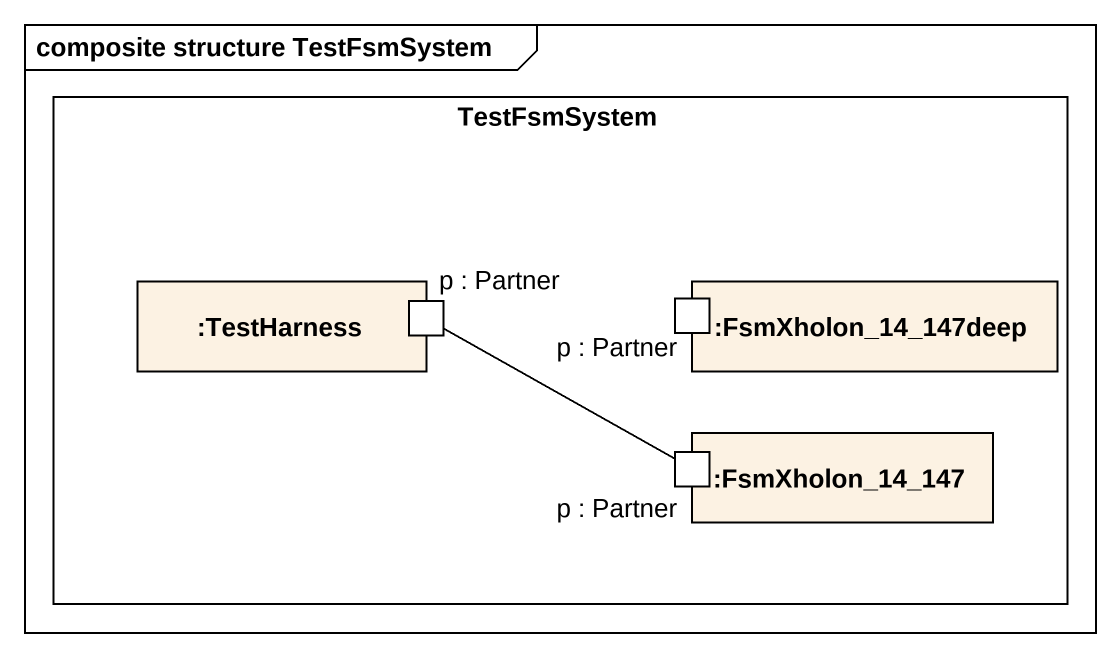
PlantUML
@startuml
mainframe composite structure TestFsmSystem
rectangle TestFsmSystem {
  rectangle ":TestHarness" as TestHarness {
    port "p : Partner" as p_Partner
  }
  rectangle ":FsmXholon_14_147deep" as FsmXholon_14_147deep {
    port "p : Partner" as p_Partner_2
  }
  rectangle ":FsmXholon_14_147" as FsmXholon_14_147 {
    port "p : Partner" as p_Partner_3
  }
}
p_Partner -right- p_Partner_3
@enduml
